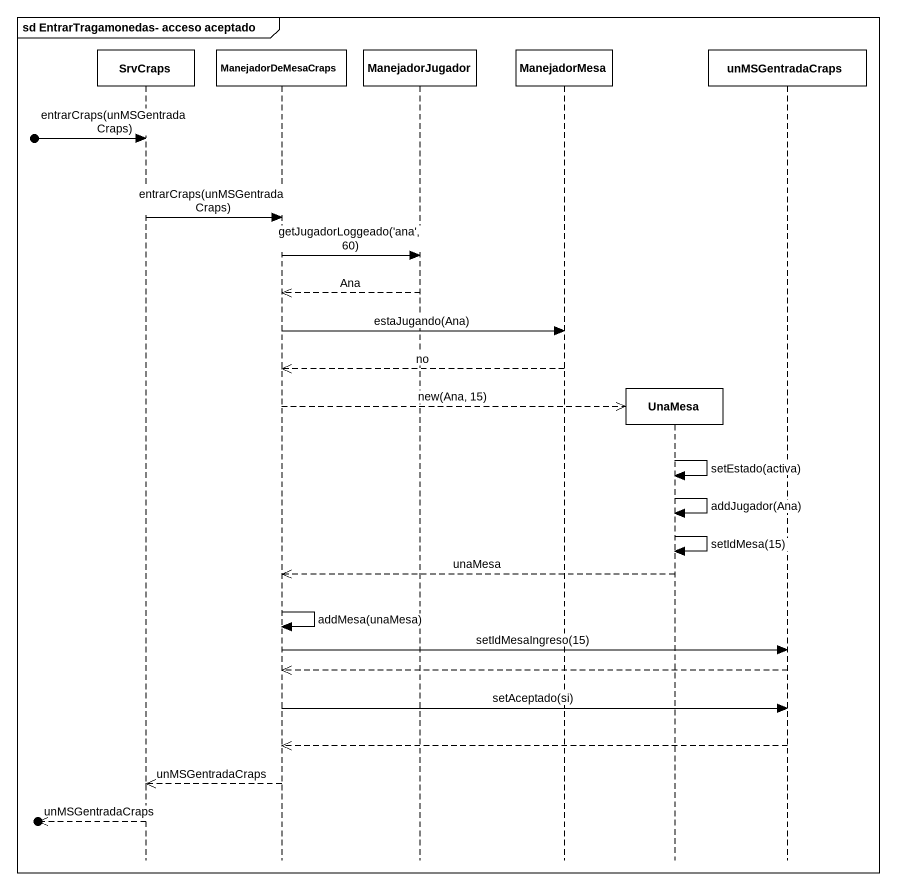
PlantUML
@startuml
mainframe sd EntrarTragamonedas- acceso aceptado
hide footbox
participant SrvCraps
participant ManejadorDeMesaCraps
participant ManejadorJugador
participant ManejadorMesa
participant UnaMesa
participant unMSGentradaCraps

[o-> SrvCraps : entrarCraps(unMSGentradaCraps)
SrvCraps -> ManejadorDeMesaCraps : entrarCraps(unMSGentradaCraps)
ManejadorDeMesaCraps -> ManejadorJugador : getJugadorLoggeado('ana', 60)
ManejadorJugador -->> ManejadorDeMesaCraps : Ana
ManejadorDeMesaCraps -> ManejadorMesa : estaJugando(Ana)
ManejadorMesa -->> ManejadorDeMesaCraps : no
ManejadorDeMesaCraps -->> UnaMesa ** : new(Ana, 15)
UnaMesa -> UnaMesa : setEstado(activa)
UnaMesa -> UnaMesa : addJugador(Ana)
UnaMesa -> UnaMesa : setIdMesa(15)
UnaMesa -->> ManejadorDeMesaCraps : unaMesa
ManejadorDeMesaCraps -> ManejadorDeMesaCraps : addMesa(unaMesa)
ManejadorDeMesaCraps -> unMSGentradaCraps : setIdMesaIngreso(15)
unMSGentradaCraps -->> ManejadorDeMesaCraps
ManejadorDeMesaCraps -> unMSGentradaCraps : setAceptado(si)
unMSGentradaCraps -->> ManejadorDeMesaCraps
ManejadorDeMesaCraps -->> SrvCraps : unMSGentradaCraps
[o<<-- SrvCraps : unMSGentradaCraps
@enduml
